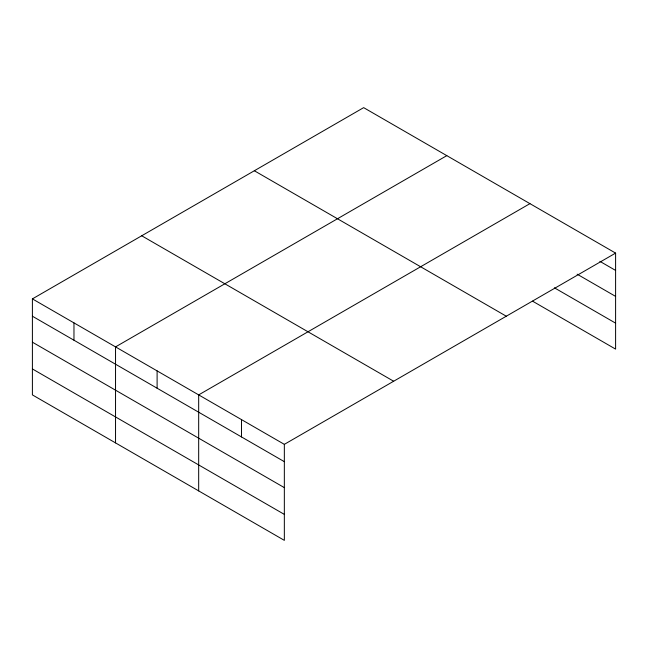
<?xml version="1.0" encoding="UTF-8"?>
<svg xmlns="http://www.w3.org/2000/svg" width="648" height="648" viewBox="0 0 648 648"><rect width="100%" height="100%" fill="white"/><g stroke="black" fill="none" stroke-linecap="round" stroke-linejoin="round"><path stroke-width="0.97" d="M615.6 253.101L363.658 107.641L32.4 298.89L32.4 394.899L284.342 540.359L284.342 444.35L615.6 253.101L615.6 349.11L532.559 301.166M446.804 155.642L115.538 346.891L115.538 442.9M529.942 203.642L198.677 394.891L198.677 490.901M599.87 261.338L615.6 270.419M577.141 274.185L615.6 296.387M554.413 287.817L615.6 323.141M254.348 170.756L506.282 316.208M141.718 235.783L393.652 381.235M32.4 298.89L284.342 444.35M32.4 316.216L284.342 461.668M32.4 342.185L284.342 487.636M32.4 368.939L284.342 514.39M241.51 419.62L241.51 436.946M157.108 370.891L157.108 388.217M73.969 322.89L73.969 340.216"/></g></svg>
